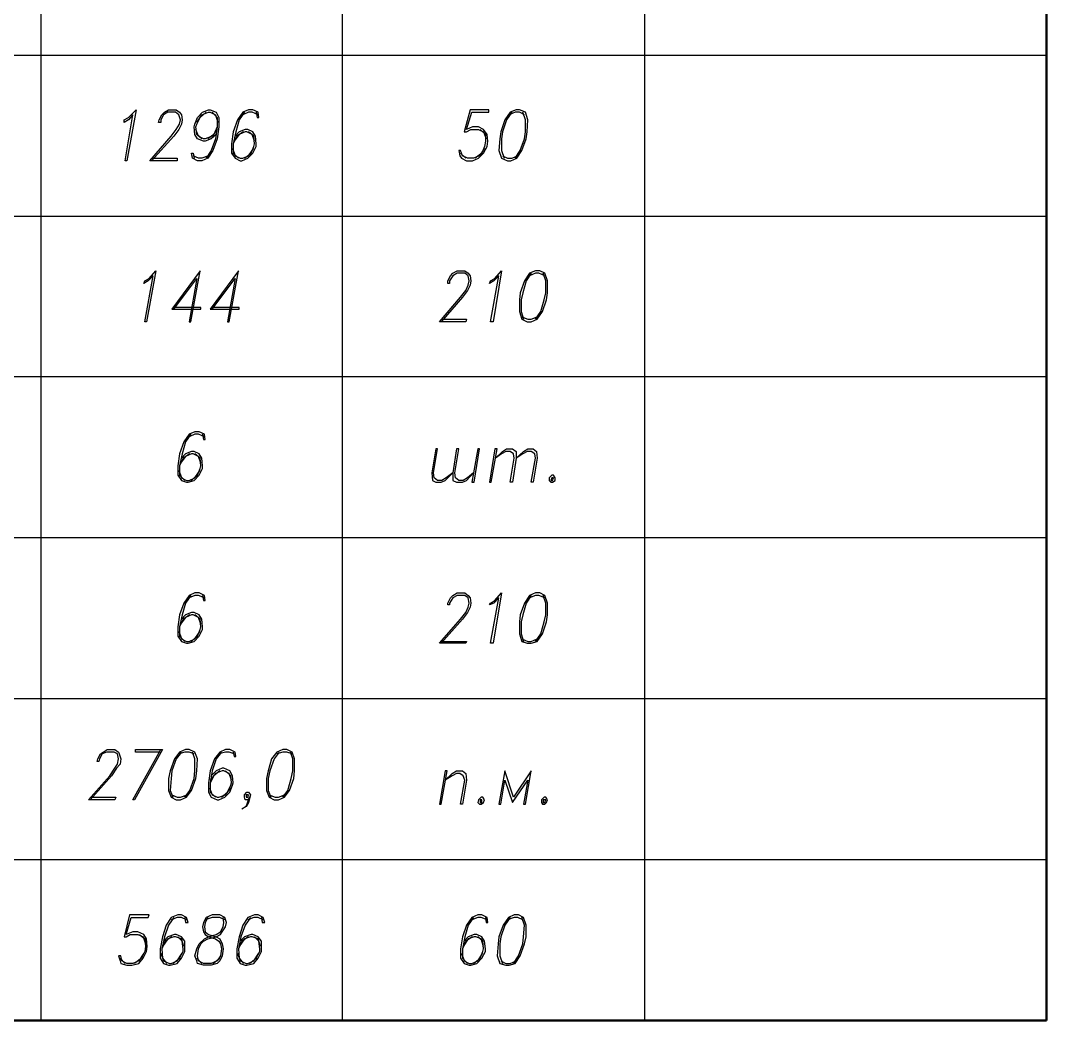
# Model space of a CAD drawing. Header units: millimetres. Extents: x 4241 to 6572, y 870 to 1291.
# Drawn here: x 5832.6 to 5883.6, y 977.6 to 1027.2 of the extents above; entities that cross this region are included whole.
import ezdxf

# ---------------------------------------------------------------- set-up
doc = ezdxf.new("R2010")
doc.units = ezdxf.units.MM
doc.layers.add('PDF _0', color=7, linetype='Continuous')

msp = doc.modelspace()

# ---------------------------------------------------------------- linework, layer by layer
at = {"layer": 'PDF _0', "lineweight": 50}
msp.add_lwpolyline([(5883.6259, 977.5531), (5693.6273, 977.5531), (5693.6273, 1176.5266), (5883.6259, 1176.5266)], close=True, dxfattribs=at)
at = {"layer": 'PDF _0', "lineweight": 30}
for points in [[(5833.6285, 1176.5266), (5833.6285, 977.5531)], [(5848.615, 1176.5266), (5848.615, 977.5531)], [(5863.6439, 1176.5266), (5863.6439, 977.5531)], [(5693.6273, 1025.5184), (5883.6259, 1025.5184)], [(5693.6273, 1017.5171), (5883.6259, 1017.5171)], [(5693.6273, 1009.5582), (5883.6259, 1009.5582)], [(5693.6273, 1001.5569), (5883.6259, 1001.5569)], [(5693.6273, 993.5556), (5883.6259, 993.5556)], [(5693.6273, 985.5543), (5883.6259, 985.5543)]]:
    msp.add_lwpolyline(points, dxfattribs=at)
at = {"layer": 'PDF _0', "lineweight": 25}
for points in [[(5837.9043, 1020.2689), (5837.8197, 1020.2689), (5838.2007, 1022.555), (5837.989, 1022.301), (5837.7773, 1022.1739), (5837.7773, 1022.301), (5837.989, 1022.428), (5838.37, 1022.809)], [(5857.2513, 1022.809), (5856.955, 1022.682), (5856.701, 1022.301), (5856.4893, 1021.7083), (5856.447, 1021.3696), (5856.4047, 1020.7769), (5856.5317, 1020.3959), (5856.828, 1020.2689), (5856.9973, 1020.2689), (5857.2937, 1020.3959), (5857.5477, 1020.7769), (5857.7594, 1021.3696), (5857.8017, 1021.7083), (5857.844, 1022.301), (5857.717, 1022.682), (5857.4207, 1022.809)], [(5838.878, 1012.2676), (5838.7934, 1012.2676), (5839.2167, 1014.5537), (5838.9627, 1014.2997), (5838.751, 1014.1727), (5838.7934, 1014.2997), (5839.005, 1014.4267), (5839.3437, 1014.8077)], [(5856.1083, 1012.2676), (5855.9813, 1012.2676), (5856.4047, 1014.5537), (5856.1506, 1014.2997), (5855.939, 1014.1727), (5855.9813, 1014.2997), (5856.193, 1014.4267), (5856.5317, 1014.8077)], [(5858.225, 1014.8077), (5857.9287, 1014.6807), (5857.6747, 1014.2997), (5857.463, 1013.707), (5857.4207, 1013.3683), (5857.4207, 1012.7756), (5857.5477, 1012.3946), (5857.8017, 1012.2676), (5858.0134, 1012.2676), (5858.3097, 1012.3946), (5858.5637, 1012.7756), (5858.7754, 1013.3683), (5858.8177, 1013.707), (5858.8177, 1014.2997), (5858.6907, 1014.6807), (5858.4367, 1014.8077)], [(5854.1186, 1004.7743), (5853.7799, 1004.5203), (5853.5682, 1004.3933), (5853.3565, 1004.3933), (5853.1872, 1004.5203), (5853.1449, 1004.7743), (5853.3565, 1005.9597), (5853.2719, 1005.9597), (5853.0602, 1004.7743), (5853.1025, 1004.3933), (5853.2719, 1004.3087), (5853.5259, 1004.3087), (5853.7376, 1004.3933), (5854.1186, 1004.7743), (5854.1186, 1004.3933), (5854.2879, 1004.3087), (5854.5843, 1004.3087), (5854.7959, 1004.3933), (5855.1346, 1004.7743), (5855.0499, 1004.3087), (5855.1769, 1004.3087), (5855.4309, 1005.9597), (5855.3463, 1005.9597), (5855.1346, 1004.7743), (5854.8383, 1004.5203), (5854.6266, 1004.3933), (5854.4149, 1004.3933), (5854.2456, 1004.5203), (5854.2032, 1004.7743), (5854.4149, 1005.9597), (5854.2879, 1005.9597)], [(5856.0236, 1004.3087), (5856.32, 1005.9597), (5856.193, 1005.9597), (5855.939, 1004.3087)], [(5857.082, 1004.3087), (5856.955, 1004.3087), (5857.1667, 1005.494), (5857.1243, 1005.7057), (5856.955, 1005.8327), (5856.7433, 1005.8327), (5856.5317, 1005.7057), (5856.2353, 1005.494), (5856.574, 1005.8327), (5856.7857, 1005.9597), (5857.082, 1005.9597), (5857.2513, 1005.8327), (5857.2513, 1005.494)], [(5858.098, 1004.3087), (5858.0134, 1004.3087), (5858.225, 1005.494), (5858.1827, 1005.7057), (5858.0134, 1005.8327), (5857.8017, 1005.8327), (5857.59, 1005.7057), (5857.2513, 1005.494), (5857.6324, 1005.8327), (5857.844, 1005.9597), (5858.098, 1005.9597), (5858.2674, 1005.8327), (5858.3097, 1005.494)], [(5859.0294, 1004.6473), (5858.9024, 1004.5203), (5858.9024, 1004.3933), (5858.9871, 1004.3087), (5859.0717, 1004.3087), (5859.1987, 1004.3933), (5859.1987, 1004.5203), (5859.1141, 1004.6473)], [(5859.0294, 1004.5203), (5858.9871, 1004.3933), (5859.0717, 1004.3933), (5859.1141, 1004.5203)], [(5856.1083, 996.3074), (5855.9813, 996.3074), (5856.4047, 998.5511), (5856.1506, 998.2971), (5855.939, 998.2125), (5855.9813, 998.2971), (5856.193, 998.4241), (5856.5317, 998.8051)], [(5858.225, 998.8051), (5857.9287, 998.6781), (5857.6747, 998.2971), (5857.463, 997.7044), (5857.4207, 997.3658), (5857.4207, 996.7731), (5857.5477, 996.3921), (5857.8017, 996.3074), (5858.0134, 996.3074), (5858.3097, 996.3921), (5858.5637, 996.7731), (5858.7754, 997.3658), (5858.8177, 997.7044), (5858.8177, 998.2971), (5858.6907, 998.6781), (5858.4367, 998.8051)], [(5840.8254, 991.0155), (5840.5291, 990.8885), (5840.2751, 990.5499), (5840.0634, 989.9572), (5839.9787, 989.5762), (5839.9787, 988.9835), (5840.1058, 988.6448), (5840.3598, 988.5178), (5840.5714, 988.5178), (5840.8678, 988.6448), (5841.1218, 988.9835), (5841.3335, 989.5762), (5841.3758, 989.9572), (5841.4181, 990.5499), (5841.2911, 990.8885), (5840.9948, 991.0155)], [(5845.6516, 991.0155), (5845.3553, 990.8885), (5845.1013, 990.5499), (5844.9319, 989.9572), (5844.8472, 989.5762), (5844.8472, 988.9835), (5844.9743, 988.6448), (5845.2283, 988.5178), (5845.4399, 988.5178), (5845.7363, 988.6448), (5845.9903, 988.9835), (5846.202, 989.5762), (5846.2443, 989.9572), (5846.2443, 990.5499), (5846.1173, 990.8885), (5845.8633, 991.0155)], [(5853.5259, 988.3061), (5853.8222, 989.9572), (5853.7376, 989.9572), (5853.4412, 988.3061)], [(5854.5843, 988.3061), (5854.4996, 988.3061), (5854.7113, 989.4915), (5854.6266, 989.7032), (5854.4572, 989.8302), (5854.2879, 989.8302), (5854.0762, 989.7032), (5853.7376, 989.4915), (5854.0762, 989.8302), (5854.2879, 989.9572), (5854.5843, 989.9572), (5854.7536, 989.8302), (5854.7959, 989.4915)], [(5856.4047, 988.3061), (5856.4893, 988.3061), (5856.701, 989.4915), (5857.082, 988.3908), (5857.844, 989.4915), (5857.6324, 988.3061), (5857.717, 988.3061), (5858.0134, 989.9572), (5857.1243, 988.6448), (5856.701, 989.9572)], [(5843.8312, 988.7718), (5843.8312, 988.6448), (5843.9159, 988.6448), (5843.9582, 988.7718)], [(5855.5156, 988.6448), (5855.3886, 988.5178), (5855.3463, 988.3908), (5855.4309, 988.3061), (5855.5156, 988.3061), (5855.6426, 988.3908), (5855.685, 988.5178), (5855.6003, 988.6448)], [(5858.6484, 988.6448), (5858.5214, 988.5178), (5858.5214, 988.3908), (5858.5637, 988.3061), (5858.6907, 988.3061), (5858.7754, 988.3908), (5858.8177, 988.5178), (5858.7331, 988.6448)], [(5855.4733, 988.5178), (5855.4733, 988.3908), (5855.558, 988.3908), (5855.558, 988.5178)], [(5858.6061, 988.5178), (5858.6061, 988.3908), (5858.6907, 988.3908), (5858.7331, 988.5178)], [(5842.1378, 982.8026), (5841.8415, 982.6756), (5841.7145, 982.4216), (5841.6721, 982.2099), (5841.7145, 981.9559), (5841.7991, 981.8289), (5841.9685, 981.7019), (5842.3072, 981.6172), (5842.4765, 981.4902), (5842.5612, 981.3632), (5842.6035, 981.1092), (5842.5612, 980.7705), (5842.3918, 980.5165), (5842.0955, 980.3895), (5841.7145, 980.3895), (5841.4605, 980.5165), (5841.4181, 980.7705), (5841.4605, 981.1092), (5841.5875, 981.3632), (5841.7145, 981.4902), (5841.9261, 981.6172), (5842.3495, 981.7019), (5842.5612, 981.8289), (5842.6458, 981.9559), (5842.8152, 982.2099), (5842.8575, 982.4216), (5842.7728, 982.6756), (5842.5188, 982.8026)], [(5857.1667, 982.8026), (5856.8703, 982.6756), (5856.6163, 982.2946), (5856.4047, 981.7019), (5856.3623, 981.3632), (5856.32, 980.7705), (5856.447, 980.3895), (5856.7433, 980.3048), (5856.9127, 980.3048), (5857.209, 980.3895), (5857.463, 980.7705), (5857.6747, 981.3632), (5857.7594, 981.7019), (5857.7594, 982.2946), (5857.6324, 982.6756), (5857.3784, 982.8026)]]:
    msp.add_lwpolyline(points, close=True, dxfattribs=at)
for points in [[(5839.1744, 1020.3959), (5840.4021, 1020.3959), (5840.4021, 1020.2689), (5839.0474, 1020.2689), (5840.1058, 1021.4966), (5840.3598, 1021.8353), (5840.5291, 1022.0893), (5840.5714, 1022.301), (5840.4868, 1022.555), (5840.3174, 1022.682), (5839.9364, 1022.682), (5839.7247, 1022.555), (5839.5977, 1022.301), (5839.5977, 1022.1739), (5839.4707, 1022.1739), (5839.5131, 1022.301), (5839.6401, 1022.555), (5839.7671, 1022.682), (5839.9787, 1022.809), (5840.3598, 1022.809), (5840.5291, 1022.682), (5840.6138, 1022.555), (5840.6561, 1022.301), (5840.6138, 1022.0893), (5840.4868, 1021.8353), (5840.2328, 1021.4966), (5839.1321, 1020.2689)], [(5842.3495, 1021.5813), (5842.0955, 1021.3696), (5841.7991, 1021.2426), (5841.7145, 1021.2426), (5841.4181, 1021.3696), (5841.2911, 1021.5813), (5841.2488, 1021.9623), (5841.2911, 1022.0893), (5841.4181, 1022.428), (5841.6721, 1022.682), (5841.9685, 1022.809), (5842.0532, 1022.809), (5842.3495, 1022.682), (5842.4765, 1022.428), (5842.4765, 1021.9623), (5842.3918, 1021.3696), (5842.1802, 1020.7769), (5841.9261, 1020.3959), (5841.6298, 1020.2689), (5841.4181, 1020.2689), (5841.1641, 1020.3959), (5841.1218, 1020.6499), (5841.2065, 1020.6499), (5841.2488, 1020.3959)], [(5844.3392, 1022.682), (5844.3816, 1022.428), (5844.4662, 1022.428), (5844.4239, 1022.682), (5844.1699, 1022.809), (5843.9582, 1022.809), (5843.6619, 1022.682), (5843.4079, 1022.301), (5843.1962, 1021.7083), (5843.1115, 1021.1156), (5843.1115, 1020.6499), (5843.2809, 1020.3959), (5843.5349, 1020.2689), (5843.6195, 1020.2689), (5843.9159, 1020.3959), (5844.1699, 1020.6499), (5844.3392, 1020.9886), (5844.3392, 1021.1156), (5844.2969, 1021.4966), (5844.1699, 1021.7083), (5843.9159, 1021.8353), (5843.7889, 1021.8353), (5843.4925, 1021.7083), (5843.2809, 1021.4966)], [(5855.685, 1020.9039), (5855.4309, 1020.5229), (5855.1346, 1020.3959), (5854.8383, 1020.3959), (5854.5843, 1020.5229), (5854.4996, 1020.7769), (5854.4149, 1020.7769), (5854.4572, 1020.5229), (5854.5419, 1020.3959), (5854.7959, 1020.2689), (5855.0923, 1020.2689), (5855.3886, 1020.3959), (5855.6426, 1020.6499), (5855.812, 1020.9886), (5855.8543, 1021.2426), (5855.812, 1021.5813), (5855.6426, 1021.8353), (5855.3886, 1021.9623), (5855.0923, 1021.9623), (5854.7959, 1021.8353), (5855.0499, 1022.682), (5855.8966, 1022.682), (5855.8966, 1022.809), (5854.9653, 1022.809), (5854.6689, 1021.7083), (5854.7959, 1021.7083), (5855.0076, 1021.8353), (5855.3886, 1021.8353), (5855.6426, 1021.7083), (5855.7696, 1021.3696)], [(5841.6298, 1021.3696), (5841.3758, 1021.5813), (5841.3335, 1021.9623), (5841.3758, 1022.0893), (5841.5451, 1022.428), (5841.8415, 1022.682)], [(5841.3758, 1022.1739), (5841.6298, 1022.555), (5841.9685, 1022.682), (5842.0532, 1022.682), (5842.3072, 1022.555), (5842.4342, 1022.1739)], [(5842.1378, 1022.682), (5842.3918, 1022.428), (5842.3918, 1021.9623), (5842.3072, 1021.3696), (5842.0955, 1020.7769), (5841.8415, 1020.3959)], [(5843.7465, 1022.682), (5843.4925, 1022.301), (5843.3232, 1021.7083), (5843.1962, 1021.1156), (5843.1962, 1020.6499), (5843.4502, 1020.3959)], [(5844.4239, 1022.555), (5844.1276, 1022.682), (5843.9582, 1022.682), (5843.6619, 1022.555)], [(5857.0397, 1022.682), (5856.7857, 1022.301), (5856.574, 1021.7083), (5856.5317, 1021.3696), (5856.5317, 1020.7769), (5856.6587, 1020.3959)], [(5857.6747, 1022.555), (5857.4207, 1022.682), (5857.209, 1022.682), (5856.9127, 1022.555)], [(5857.209, 1020.3959), (5857.463, 1020.7769), (5857.6747, 1021.3696), (5857.717, 1021.7083), (5857.717, 1022.301), (5857.59, 1022.682)], [(5842.3918, 1021.8353), (5842.1378, 1021.4966), (5841.7991, 1021.3696), (5841.7145, 1021.3696), (5841.4605, 1021.4966), (5841.3335, 1021.8353)], [(5842.3918, 1021.9623), (5842.2225, 1021.5813), (5841.9261, 1021.3696)], [(5855.4733, 1021.8353), (5855.7273, 1021.5813), (5855.7273, 1021.2426), (5855.685, 1020.9886), (5855.558, 1020.6499), (5855.2193, 1020.3959)], [(5843.7042, 1021.7083), (5843.3655, 1021.4966), (5843.1962, 1021.1156)], [(5844.2546, 1021.2426), (5844.1276, 1021.5813), (5843.8735, 1021.7083), (5843.7889, 1021.7083), (5843.4925, 1021.5813), (5843.2385, 1021.2426)], [(5843.7465, 1020.3959), (5844.0852, 1020.6499), (5844.2122, 1020.9886), (5844.2546, 1021.1156), (5844.2122, 1021.4966), (5843.9582, 1021.7083)], [(5843.1539, 1020.9039), (5843.2809, 1020.5229), (5843.5349, 1020.3959), (5843.6619, 1020.3959), (5843.9582, 1020.5229), (5844.2122, 1020.9039)], [(5841.9685, 1020.5229), (5841.6298, 1020.3959), (5841.4605, 1020.3959), (5841.2065, 1020.5229)], [(5854.7536, 1020.3959), (5854.4996, 1020.6499)], [(5856.574, 1020.5229), (5856.828, 1020.3959), (5857.0397, 1020.3959), (5857.336, 1020.5229)], [(5840.2328, 1012.9026), (5841.3758, 1014.4267), (5840.9948, 1012.2676), (5841.0795, 1012.2676), (5841.5451, 1014.8077), (5840.1481, 1012.9026), (5841.5875, 1012.9026), (5841.5875, 1012.9873), (5840.2751, 1012.9873)], [(5842.1378, 1012.9026), (5843.2809, 1014.4267), (5842.8998, 1012.2676), (5842.9845, 1012.2676), (5843.4502, 1014.8077), (5842.0532, 1012.9026), (5843.4925, 1012.9026), (5843.4925, 1012.9873), (5842.1802, 1012.9873)], [(5853.5259, 1012.3946), (5854.7959, 1012.3946), (5854.7536, 1012.2676), (5853.4412, 1012.2676), (5854.4996, 1013.4953), (5854.7536, 1013.834), (5854.8806, 1014.088), (5854.9229, 1014.2997), (5854.8806, 1014.5537), (5854.7113, 1014.6807), (5854.3302, 1014.6807), (5854.1186, 1014.5537), (5853.9492, 1014.2997), (5853.9492, 1014.1727), (5853.8646, 1014.1727), (5853.8646, 1014.2997), (5853.9916, 1014.5537), (5854.1186, 1014.6807), (5854.3302, 1014.8077), (5854.7113, 1014.8077), (5854.8806, 1014.6807), (5854.9653, 1014.5537), (5855.0076, 1014.2997), (5854.9653, 1014.088), (5854.8383, 1013.834), (5854.5843, 1013.4953), (5853.5259, 1012.2676)], [(5858.0134, 1014.6807), (5857.7594, 1014.2997), (5857.59, 1013.707), (5857.5054, 1013.3683), (5857.5054, 1012.7756), (5857.6324, 1012.3946)], [(5858.6907, 1014.5537), (5858.3944, 1014.6807), (5858.225, 1014.6807), (5857.9287, 1014.5537)], [(5858.225, 1012.3946), (5858.4791, 1012.7756), (5858.6484, 1013.3683), (5858.7331, 1013.707), (5858.7331, 1014.2997), (5858.6061, 1014.6807)], [(5857.5477, 1012.5216), (5857.844, 1012.3946), (5858.0134, 1012.3946), (5858.3097, 1012.5216)], [(5841.6721, 1006.6794), (5841.7145, 1006.4254), (5841.7991, 1006.4254), (5841.7568, 1006.6794), (5841.5028, 1006.8064), (5841.2911, 1006.8064), (5840.9948, 1006.6794), (5840.7408, 1006.2984), (5840.5291, 1005.7057), (5840.4444, 1005.113), (5840.4444, 1004.6473), (5840.6138, 1004.3933), (5840.8678, 1004.3087), (5840.9524, 1004.3087), (5841.2488, 1004.3933), (5841.5028, 1004.6473), (5841.6721, 1004.986), (5841.6721, 1005.113), (5841.6298, 1005.494), (5841.5028, 1005.7057), (5841.2488, 1005.8327), (5841.1218, 1005.8327), (5840.8254, 1005.7057), (5840.6138, 1005.494)], [(5841.0795, 1006.6794), (5840.8254, 1006.2984), (5840.6561, 1005.7057), (5840.5291, 1005.113), (5840.5291, 1004.6473), (5840.7831, 1004.3933)], [(5841.7568, 1006.5524), (5841.4605, 1006.6794), (5841.2911, 1006.6794), (5840.9948, 1006.5524)], [(5841.0371, 1005.7057), (5840.6984, 1005.494), (5840.5291, 1005.113)], [(5841.5875, 1005.24), (5841.4605, 1005.5787), (5841.2065, 1005.7057), (5841.1218, 1005.7057), (5840.8254, 1005.5787), (5840.5714, 1005.24)], [(5841.0795, 1004.3933), (5841.4181, 1004.6473), (5841.5451, 1004.986), (5841.5875, 1005.113), (5841.5451, 1005.494), (5841.2911, 1005.7057)], [(5840.4868, 1004.9013), (5840.6138, 1004.5203), (5840.8678, 1004.3933), (5840.9948, 1004.3933), (5841.2911, 1004.5203), (5841.5451, 1004.9013)], [(5841.6721, 998.6781), (5841.7145, 998.4241), (5841.7991, 998.4241), (5841.7568, 998.6781), (5841.5028, 998.8051), (5841.2911, 998.8051), (5840.9948, 998.6781), (5840.7408, 998.2971), (5840.5291, 997.7044), (5840.4444, 997.1117), (5840.4444, 996.6461), (5840.6138, 996.3921), (5840.8678, 996.3074), (5840.9524, 996.3074), (5841.2488, 996.3921), (5841.5028, 996.6461), (5841.6721, 996.9847), (5841.6721, 997.1117), (5841.6298, 997.4928), (5841.5028, 997.7044), (5841.2488, 997.8314), (5841.1218, 997.8314), (5840.8254, 997.7044), (5840.6138, 997.4928)], [(5853.5259, 996.3921), (5854.7959, 996.3921), (5854.7536, 996.3074), (5853.4412, 996.3074), (5854.4996, 997.4928), (5854.7536, 997.8314), (5854.8806, 998.0854), (5854.9229, 998.2971), (5854.8806, 998.5511), (5854.7113, 998.6781), (5854.3302, 998.6781), (5854.1186, 998.5511), (5853.9492, 998.2971), (5853.9492, 998.2125), (5853.8646, 998.2125), (5853.8646, 998.2971), (5853.9916, 998.5511), (5854.1186, 998.6781), (5854.3302, 998.8051), (5854.7113, 998.8051), (5854.8806, 998.6781), (5854.9653, 998.5511), (5855.0076, 998.2971), (5854.9653, 998.0854), (5854.8383, 997.8314), (5854.5843, 997.4928), (5853.5259, 996.3074)], [(5841.0795, 998.6781), (5840.8254, 998.2971), (5840.6561, 997.7044), (5840.5291, 997.1117), (5840.5291, 996.6461), (5840.7831, 996.3921)], [(5841.7568, 998.5511), (5841.4605, 998.6781), (5841.2911, 998.6781), (5840.9948, 998.5511)], [(5858.0134, 998.6781), (5857.7594, 998.2971), (5857.59, 997.7044), (5857.5054, 997.3658), (5857.5054, 996.7731), (5857.6324, 996.3921)], [(5858.6907, 998.5511), (5858.3944, 998.6781), (5858.225, 998.6781), (5857.9287, 998.5511)], [(5858.225, 996.3921), (5858.4791, 996.7731), (5858.6484, 997.3658), (5858.7331, 997.7044), (5858.7331, 998.2971), (5858.6061, 998.6781)], [(5841.0371, 997.7044), (5840.6984, 997.4928), (5840.5291, 997.1117)], [(5841.5875, 997.2388), (5841.4605, 997.5774), (5841.2065, 997.7044), (5841.1218, 997.7044), (5840.8254, 997.5774), (5840.5714, 997.2388)], [(5841.0795, 996.3921), (5841.4181, 996.6461), (5841.5451, 996.9847), (5841.5875, 997.1117), (5841.5451, 997.4928), (5841.2911, 997.7044)], [(5840.4868, 996.9001), (5840.6138, 996.5191), (5840.8678, 996.3921), (5840.9948, 996.3921), (5841.2911, 996.5191), (5841.5451, 996.9001)], [(5857.5477, 996.5191), (5857.844, 996.3921), (5858.0134, 996.3921), (5858.3097, 996.5191)], [(5836.1263, 988.6448), (5837.354, 988.6448), (5837.3117, 988.5178), (5835.9993, 988.5178), (5837.0576, 989.7032), (5837.3117, 990.0842), (5837.4387, 990.2958), (5837.481, 990.5499), (5837.4387, 990.8039), (5837.2693, 990.8885), (5836.8883, 990.8885), (5836.6766, 990.8039), (5836.5496, 990.5499), (5836.5073, 990.4228), (5836.4226, 990.4228), (5836.465, 990.5499), (5836.592, 990.8039), (5836.719, 990.8885), (5836.9306, 991.0155), (5837.3117, 991.0155), (5837.481, 990.8885), (5837.5233, 990.8039), (5837.608, 990.5499), (5837.5657, 990.2958), (5837.3963, 990.0842), (5837.1423, 989.7032), (5836.0839, 988.5178)], [(5839.5554, 990.8885), (5838.3277, 990.8885), (5838.3277, 991.0155), (5839.6824, 991.0155), (5838.2854, 988.5178), (5838.2007, 988.5178), (5839.5977, 991.0155)], [(5840.6138, 990.8885), (5840.3598, 990.5499), (5840.1481, 989.9572), (5840.1058, 989.5762), (5840.0634, 988.9835), (5840.1904, 988.6448)], [(5841.2488, 990.8039), (5840.9948, 990.8885), (5840.7831, 990.8885), (5840.4868, 990.8039)], [(5840.7831, 988.6448), (5841.0371, 988.9835), (5841.2488, 989.5762), (5841.2911, 989.9572), (5841.2911, 990.5499), (5841.1641, 990.8885)], [(5843.1962, 990.8885), (5843.2385, 990.6769), (5843.3232, 990.6769), (5843.2809, 990.8885), (5843.0269, 991.0155), (5842.8152, 991.0155), (5842.5188, 990.8885), (5842.2648, 990.5499), (5842.0532, 989.9572), (5841.9685, 989.3645), (5841.9685, 988.8988), (5842.0955, 988.6448), (5842.3918, 988.5178), (5842.4765, 988.5178), (5842.7728, 988.6448), (5843.0269, 988.8988), (5843.1539, 989.2375), (5843.1962, 989.3645), (5843.1539, 989.7032), (5843.0269, 989.9572), (5842.7305, 990.0842), (5842.6458, 990.0842), (5842.3495, 989.9572), (5842.0955, 989.7032)], [(5842.6035, 990.8885), (5842.3495, 990.5499), (5842.1378, 989.9572), (5842.0532, 989.3645), (5842.0532, 988.8988), (5842.3072, 988.6448)], [(5843.2385, 990.8039), (5842.9845, 990.8885), (5842.8152, 990.8885), (5842.4765, 990.8039)], [(5845.4823, 990.8885), (5845.2283, 990.5499), (5845.0166, 989.9572), (5844.9319, 989.5762), (5844.9319, 988.9835), (5845.0589, 988.6448)], [(5846.1173, 990.8039), (5845.8633, 990.8885), (5845.6516, 990.8885), (5845.3553, 990.8039)], [(5845.6516, 988.6448), (5845.9056, 988.9835), (5846.075, 989.5762), (5846.1596, 989.9572), (5846.1596, 990.5499), (5846.0326, 990.8885)], [(5843.1115, 989.4915), (5842.9845, 989.8302), (5842.7305, 989.9572), (5842.6458, 989.9572), (5842.3072, 989.8302), (5842.0532, 989.4915)], [(5842.5188, 989.9572), (5842.2225, 989.7032), (5842.0532, 989.3645)], [(5842.6035, 988.6448), (5842.8998, 988.8988), (5843.0692, 989.2375), (5843.1115, 989.3645), (5843.0692, 989.7032), (5842.8152, 989.9572)], [(5842.0108, 989.1105), (5842.1378, 988.7718), (5842.3918, 988.6448), (5842.4765, 988.6448), (5842.8152, 988.7718), (5843.0692, 989.1105)], [(5840.1481, 988.7718), (5840.4021, 988.6448), (5840.5714, 988.6448), (5840.9101, 988.7718)], [(5843.8312, 988.1791), (5844.0006, 988.6448), (5843.9159, 988.5178), (5843.7889, 988.5178), (5843.7465, 988.6448), (5843.7465, 988.7718), (5843.8735, 988.8988), (5843.9582, 988.8988), (5844.0429, 988.7718), (5843.9582, 988.3908), (5843.8312, 988.1791), (5843.6195, 988.0521)], [(5844.9743, 988.7718), (5845.2706, 988.6448), (5845.4399, 988.6448), (5845.7363, 988.7718)], [(5843.9159, 988.5178), (5843.9582, 988.3908)], [(5838.751, 980.8975), (5838.497, 980.5165), (5838.2007, 980.3895), (5837.9043, 980.3895), (5837.6503, 980.5165), (5837.608, 980.7705), (5837.481, 980.7705), (5837.5657, 980.5165), (5837.608, 980.3895), (5837.9043, 980.3048), (5838.1584, 980.3048), (5838.497, 980.3895), (5838.7087, 980.6435), (5838.878, 980.9822), (5838.9204, 981.2362), (5838.878, 981.6172), (5838.751, 981.8289), (5838.4547, 981.9559), (5838.2007, 981.9559), (5837.862, 981.8289), (5838.116, 982.6756), (5838.9627, 982.6756), (5839.005, 982.8026), (5838.0313, 982.8026), (5837.7773, 981.7019), (5837.862, 981.7019), (5838.0737, 981.8289), (5838.4547, 981.8289), (5838.7087, 981.7019), (5838.8357, 981.3632)], [(5840.7831, 982.6756), (5840.8254, 982.4216), (5840.9524, 982.4216), (5840.8678, 982.6756), (5840.6138, 982.8026), (5840.4444, 982.8026), (5840.1058, 982.6756), (5839.8517, 982.2946), (5839.6824, 981.7019), (5839.5554, 981.1092), (5839.5554, 980.6435), (5839.7247, 980.3895), (5839.9787, 980.3048), (5840.0634, 980.3048), (5840.4021, 980.3895), (5840.6138, 980.6435), (5840.7831, 980.9822), (5840.7831, 981.1092), (5840.7831, 981.4902), (5840.6138, 981.7019), (5840.3598, 981.8289), (5840.2751, 981.8289), (5839.9364, 981.7019), (5839.7247, 981.4902)], [(5840.2328, 982.6756), (5839.9787, 982.2946), (5839.7671, 981.7019), (5839.6401, 981.1092), (5839.6824, 980.6435), (5839.8941, 980.3895)], [(5840.8678, 982.5486), (5840.6138, 982.6756), (5840.4021, 982.6756), (5840.1058, 982.5486)], [(5841.9261, 982.6756), (5841.7991, 982.4216), (5841.7568, 982.2099), (5841.7991, 981.9559), (5841.9685, 981.8289), (5842.3495, 981.7019), (5842.5188, 981.6172), (5842.6458, 981.3632), (5842.6882, 981.1092), (5842.6458, 980.7705), (5842.5188, 980.5165), (5842.3918, 980.3895), (5842.0955, 980.3048), (5841.7145, 980.3048), (5841.4181, 980.3895), (5841.3758, 980.5165), (5841.2911, 980.7705), (5841.3758, 981.1092), (5841.5028, 981.3632), (5841.7568, 981.6172), (5841.9685, 981.7019), (5842.3495, 981.8289), (5842.5612, 981.9559), (5842.6882, 982.2099), (5842.7305, 982.4216), (5842.6882, 982.6756)], [(5842.7728, 982.5486), (5842.5188, 982.6756), (5842.1378, 982.6756), (5841.7991, 982.5486)], [(5844.5932, 982.6756), (5844.6356, 982.4216), (5844.7626, 982.4216), (5844.6779, 982.6756), (5844.4239, 982.8026), (5844.2546, 982.8026), (5843.9159, 982.6756), (5843.6619, 982.2946), (5843.4925, 981.7019), (5843.3655, 981.1092), (5843.3655, 980.6435), (5843.5349, 980.3895), (5843.7889, 980.3048), (5843.8735, 980.3048), (5844.2122, 980.3895), (5844.4239, 980.6435), (5844.5932, 980.9822), (5844.5932, 981.1092), (5844.5932, 981.4902), (5844.4239, 981.7019), (5844.1699, 981.8289), (5844.0852, 981.8289), (5843.7465, 981.7019), (5843.5349, 981.4902)], [(5844.0429, 982.6756), (5843.7889, 982.2946), (5843.5772, 981.7019), (5843.4502, 981.1092), (5843.4925, 980.6435), (5843.7042, 980.3895)], [(5844.6779, 982.5486), (5844.4239, 982.6756), (5844.2122, 982.6756), (5843.9159, 982.5486)], [(5855.7273, 982.6756), (5855.7696, 982.4216), (5855.8543, 982.4216), (5855.812, 982.6756), (5855.558, 982.8026), (5855.3463, 982.8026), (5855.0499, 982.6756), (5854.7959, 982.2946), (5854.5843, 981.7019), (5854.4996, 981.1092), (5854.4996, 980.6435), (5854.6689, 980.3895), (5854.9229, 980.3048), (5855.0076, 980.3048), (5855.3039, 980.3895), (5855.558, 980.6435), (5855.7273, 980.9822), (5855.7273, 981.1092), (5855.685, 981.4902), (5855.558, 981.7019), (5855.3039, 981.8289), (5855.1769, 981.8289), (5854.8806, 981.7019), (5854.6689, 981.4902)], [(5855.1346, 982.6756), (5854.8806, 982.2946), (5854.7113, 981.7019), (5854.5843, 981.1092), (5854.5843, 980.6435), (5854.8383, 980.3895)], [(5855.812, 982.5486), (5855.5156, 982.6756), (5855.3463, 982.6756), (5855.0499, 982.5486)], [(5856.955, 982.6756), (5856.701, 982.2946), (5856.4893, 981.7019), (5856.447, 981.3632), (5856.447, 980.7705), (5856.574, 980.3895)], [(5857.59, 982.5486), (5857.336, 982.6756), (5857.1667, 982.6756), (5856.828, 982.5486)], [(5857.1243, 980.3895), (5857.3784, 980.7705), (5857.59, 981.3632), (5857.6324, 981.7019), (5857.6747, 982.2946), (5857.5477, 982.6756)], [(5838.5394, 981.8289), (5838.7934, 981.6172), (5838.8357, 981.2362), (5838.7934, 980.9822), (5838.624, 980.6435), (5838.2854, 980.3895)], [(5840.1481, 981.7019), (5839.8094, 981.4902), (5839.6401, 981.1092)], [(5840.7408, 981.2362), (5840.6138, 981.6172), (5840.3174, 981.7019), (5840.2328, 981.7019), (5839.9364, 981.6172), (5839.6824, 981.2362)], [(5840.1904, 980.3895), (5840.5291, 980.6435), (5840.6984, 980.9822), (5840.6984, 981.1092), (5840.6561, 981.4902), (5840.4444, 981.7019)], [(5843.9582, 981.7019), (5843.6195, 981.4902), (5843.4502, 981.1092)], [(5844.5509, 981.2362), (5844.4239, 981.6172), (5844.1276, 981.7019), (5844.0429, 981.7019), (5843.7465, 981.6172), (5843.4925, 981.2362)], [(5844.0006, 980.3895), (5844.3392, 980.6435), (5844.5086, 980.9822), (5844.5086, 981.1092), (5844.4662, 981.4902), (5844.2546, 981.7019)], [(5855.0923, 981.7019), (5854.7536, 981.4902), (5854.5843, 981.1092)], [(5855.6426, 981.2362), (5855.5156, 981.6172), (5855.2616, 981.7019), (5855.1769, 981.7019), (5854.8806, 981.6172), (5854.6266, 981.2362)], [(5855.1346, 980.3895), (5855.4733, 980.6435), (5855.6003, 980.9822), (5855.6426, 981.1092), (5855.6003, 981.4902), (5855.3463, 981.7019)], [(5837.8197, 980.3895), (5837.5657, 980.6435)], [(5839.5977, 980.8975), (5839.7247, 980.5165), (5840.0211, 980.3895), (5840.1058, 980.3895), (5840.4021, 980.5165), (5840.6561, 980.8975)], [(5841.3758, 980.6435), (5841.6298, 980.3895)], [(5842.1802, 980.3895), (5842.5188, 980.6435)], [(5843.4079, 980.8975), (5843.5349, 980.5165), (5843.8312, 980.3895), (5843.9159, 980.3895), (5844.2122, 980.5165), (5844.4662, 980.8975)], [(5854.5419, 980.8975), (5854.6689, 980.5165), (5854.9229, 980.3895), (5855.0499, 980.3895), (5855.3463, 980.5165), (5855.6003, 980.8975)], [(5856.4893, 980.5165), (5856.7433, 980.3895), (5856.955, 980.3895), (5857.2513, 980.5165)]]:
    msp.add_lwpolyline(points, dxfattribs=at)

doc.saveas('drawing.dxf')
